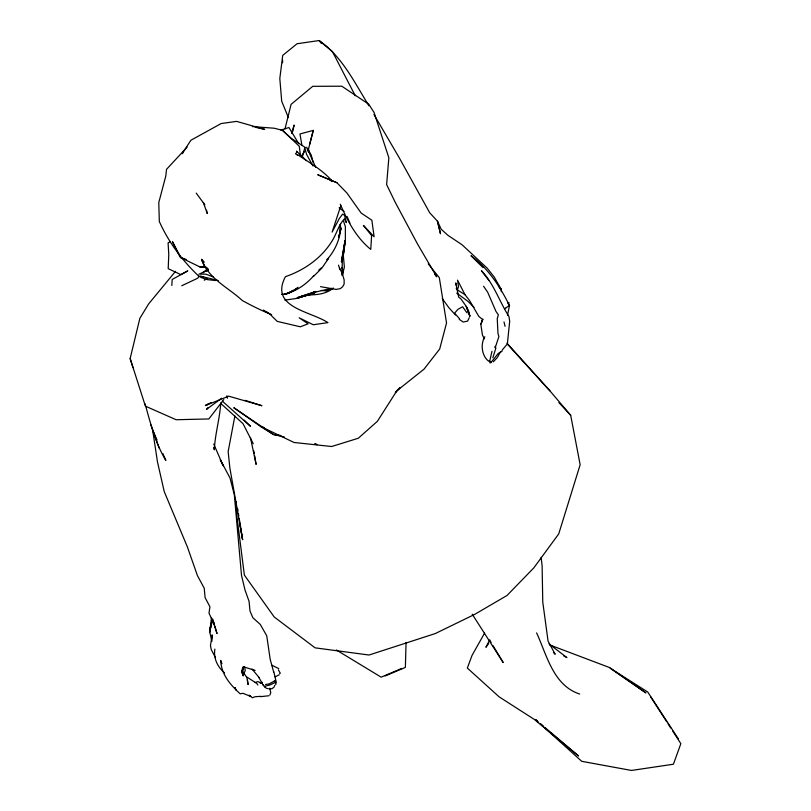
<?xml version="1.0" encoding="UTF-8"?>
<svg xmlns="http://www.w3.org/2000/svg" width="811" height="811" viewBox="0 0 811 811"><rect width="100%" height="100%" fill="white"/><g stroke="black" fill="none" stroke-linecap="round" stroke-linejoin="round"><path stroke-width="1.22" d="M501.34 291.686L501.34 289.618L498.664 286.08L501.34 289.618L494.183 276.967L487.218 268.188L462.037 244.74L447.925 235.322L441.235 229.3L437.453 221.19L429.739 212.806L399.174 157.658L373.962 114.523M340.225 230.385L340.326 224.201C341.634 236.67 335.186 250.619 326.884 259.763L328.577 258.324L321.815 268.218L313.36 276.5M282.583 62.782L282.623 60.318M406.058 642.424L405.378 667.412L385.205 675.948M341.928 275.253L342.333 260.463L344.949 241.992L343.083 256.965L341.776 258.77M211.478 617.637L209.785 632.185L211.904 641.288L212.198 634.871L210.454 645.627L211.276 649.611L215.554 657.802M489.905 362.243L489.874 362.852L490.939 362.669M171.841 285.452L172.165 279.481L187.767 270.874L180.904 274.635L168.201 268.654L168.779 254.593L168.09 242.803L170.371 241.779M469.305 317.659L467.592 321.136L464.095 321.825M340.569 226.725L340.204 231.622L341.188 228.124L338.663 237.045L339.89 232.706M342.445 275.294L342.941 270.935L341.907 267.407M220.744 402.935C219.832 418.74 214.996 434.098 214.337 449.821L213.638 447.56M489.702 361.077L491.993 351.275M343.296 255.171L342.688 259.662L342.678 255.171M343.083 256.965L345.374 240.786L345.354 226.553L343.57 221.291M341.836 260.757L342.151 258.608L341.755 260.757M507.514 315.246L509.47 305.483C499.981 286.496 488.273 268.461 470.998 255.729L483.001 267.6M234.876 415.992L228.155 451.575L229.868 468.048L242.611 539.609L239.204 518.422M211.783 621.753L209.785 632.185L209.836 628.667L211.783 621.753L210.373 628.292L211.995 622.402M292.842 131.21L294.129 125.026L291.575 133.369M242.023 672.856L243.33 666.824L242.023 672.856L243.645 666.885L255.13 670.413M132.974 367.626L130.155 358.543L139.857 318.338L148.737 303.78L175.511 271.33M301.824 144.885L299.979 133.967L313.279 130.389L308.575 148.707L308.849 152.275M342.465 275.081L344.371 267.001L343.276 255.059M284.996 128.908L291.088 104.366L312.752 86.311L341.806 86.209L368.752 104.203L374.023 112.394L388.854 157.76L386.624 184.573L395.261 202.355L417.422 243.827L436.703 276.825L434.493 273.854M340.823 205.69L332.135 232.078L339.241 218.625L342.566 214.134L344.533 215.26L346.348 222.63L344.371 218.909C338.755 224.728 336.687 233.426 332.49 240.309C321.916 257.908 304.612 270.033 285.411 276.683C269.293 307.43 310.167 310.988 327.938 322.616L313.259 324.755L299.168 317.8L308.089 323.822L300.334 326.792L277.261 321.399L269.587 313.847L266.089 311.708M309.579 144.622L313.279 130.389M302.26 157.375L304.835 147.683M492.804 357.854L495.845 348.213L495.217 346.358L495.176 347.828L498.897 336.555L497.995 333.635L497.244 318.662L498.37 314.84L495.967 311.414L487.644 292.132L483.559 286.242M269.891 695.078L270.762 692.624L269.749 688.204M465.038 294.728L457.343 289.882L458.499 286.78L457.536 280.14L465.038 294.728L469.579 300.546L478.804 316.402L482.687 319.595L480.811 324.299L482.474 335.146L484.36 338.846M481.805 321.835L482.859 319.058M480.811 324.299L482.687 319.595M243.706 674.053L245.246 670.545L244.638 666.845M489.763 639.859L485.911 647.29L488.638 643.528M313.877 275.588C305.848 284.773 293.896 293.217 281.498 294.454M484.603 633.087L472.063 655.369L467.329 668.061L499.14 696.862L534.226 719.357L578.537 755.964L545.235 727.69M484.836 336.707C480.345 343.823 481.663 355.623 488.303 360.936M274.371 686.147L274.858 685.336M500.488 351.862L497.224 357.641L493.352 361.777M301.165 156.553L304.642 151.434M490.969 362.547L498.218 353.474L501.887 351.416L502.293 349.967L507.372 343.925L509.693 321.237L508.943 316.503C499.363 301.591 494 283.911 481.45 270.742L488.982 280.535M275 681.027L275.446 680.449L269.201 683.896L265.552 684.504M183.6 151.86L182.14 153.755L190.889 140.252L221.17 123.546L236.579 121.386L264.66 129.365L256.104 127.418M223.775 399.6L208.832 418.952L176.099 419.733L145.402 406.149L130.155 358.543M208.092 407.487L206.491 409.403L221.596 398.262M187.128 147.105L166.529 169.347L165.789 176.038L158.784 202.578L159.311 221.484C169.063 243.077 182.313 260.544 199.263 276.652L197.316 278.406L181.745 285.736M395.332 392.433L399.387 388.185M297.12 152.052L295.518 153.766L297.536 155.276M395.758 392.098L400.056 387.638M314.08 291.848C310.755 295.772 304.916 295.305 300.415 296.816M203.176 272.81L207.657 268.441M279.734 673.657L280.282 673.171L278.396 669.896M318.804 270.033L321.338 267.975M333.23 287.976C326.002 294.454 315.905 294.93 306.68 294.94M297.992 287.236L294.038 290.348L295.792 288.99M274.128 687.029L272.04 688.681L268.644 688.752M331.598 288.331L315.925 292.001L298.063 297.982L310.187 294.434L315.144 291.402L312.559 293.42L297.171 298.357L284.843 300.121M206.278 271.401L208.214 270.053M294.829 289.669L285.756 294.332L292.994 290.845L288.878 292.913L291.859 291.291M245.206 400.36L261.973 405.743L228.722 396.173L205.447 405.53L208.701 403.746M313.806 292.447L310.187 294.434L300.516 296.775M204.22 280.221L207.251 278.568M305.585 294.971L309.315 294.809L315.864 291.676L313.837 292.416M333.169 288.483L326.204 290.916L321.298 290.429M205.447 405.53L211.022 402.641M275.091 676.84L279.207 674.793M198.847 274.27L208.143 269.87M260.169 683.207L262.328 682.274M401.567 668.487L381.16 677.165L336.372 649.986M255.09 682.558L257.797 681.605L261.669 683.156M280.91 130.125L288.919 127.499L298.671 143.557M309.315 294.809L314.638 293.166L312.377 293.623M284.012 294.281L287.662 293.258M505.669 308.423L504.706 308.677L509.47 305.483L507.777 303.081L509.186 302.868M268.867 695.757L260.473 696.669M490.614 361.534L488.921 361.108M260.949 696.335L255.11 696.73L252.353 697.774L249.159 695.209L250.731 696.446L242.965 693.293L240.188 693.831C230.425 684.91 221.251 674.499 220.693 660.387L221.94 663.682M205.244 266.505L199.334 266.637L180.518 257.493L172.49 241.759L180.518 257.493L186.287 259.53M198.736 276.186L203.642 276.794M200.611 274.098L205.984 274.199L213.354 276.967M252.434 126.587L274.24 128.229L282.441 130.307L291.22 138.306L305.615 147.703M206.866 267.407L199.334 266.637L205.132 267.356L201.513 259.388L204.058 262.115M215.442 280.525L207.079 279.572L200.641 277.362M320.538 286.658L336.119 289.415L340.265 288.645L342.668 286.719L344.138 284.022L344.138 279.836L342.009 272.76L339.505 268.37L339.88 269.445L338.532 265.177M280.799 435.537L273.408 434.503L260.422 426.353L233.791 407.71L273.408 434.503L284.367 437.038M314.84 444.073L317.273 444.631L314.901 443.87M218.301 280.545L200.601 276.176M263.98 427.498L260.422 426.353L294.028 442.482L331.648 446.516L358.28 438.254L377.399 421.294L396.832 390.811L424.052 369.127L439.694 349.004L446.537 322.991L439.319 277.676L428.238 263.869M267.671 688.691L266.049 688.103L264.538 686.288L269.931 684.991L275.132 682.457L275.872 684.545M549.716 644.917L609.629 667.585L645.931 692.908L610.186 668.223L647.725 691.996L678.442 738.993M203.845 262.095L201.513 259.388C208.579 278.954 228.155 287.337 242.398 300.597C251.897 305.798 261.588 310.633 271.644 314.668M336.93 182.728L317.912 174.821L336.93 182.728L346.996 193.089L361.118 213.029L371.864 220.227L374.104 236.731L363.44 225.417L371.62 235.585L370.759 249.413C356.222 237.532 347.625 221.079 340.285 204.22M271.857 665.192L278.771 668.629M579.713 694.054C553.254 685.457 546.878 655.187 536.608 632.894M563.615 655.835L566.909 657.599L549.017 643.893M263.423 310.076L269.587 313.847M204.352 266.657L208.305 269.191M247.061 677.165L256.793 683.42L257.827 685.011M297.738 154.8C309.62 162.707 322.433 170.016 331.963 180.823M459.198 319.341L463.274 322.079M456.694 293.095L467.937 301.327L474.019 307.359M339.13 207.839L344.016 211.468M535.726 719.6L537.632 721.222M540.481 723.645L543.34 726.068M535.676 719.762L538.494 722.307M540.379 724L581.71 761.306L631.465 770.45L673.414 764.226L680.845 743.667L672.765 731.137M220.916 403.584L243.016 423.666L253.255 443.749M222.396 401.202L250.498 426.322L244.202 420.149M330.036 179.829L331.881 181.552M282.441 130.307L299.269 146.233L300.506 155.854M224.525 672.877C217.652 667.027 213.252 658.258 214.874 649.104M296.471 151.079L306.305 160.608M553.426 652.47L555.19 654.274L548.064 641.126L542.762 602.015L542.113 565.713L541.13 557.36M558.891 402.57L570.691 415.303L580.149 464.733L558.718 533.932L533.8 567.893L507.017 595.487L474.668 614.393L435.264 633.563L369.005 655.024L315.114 647.847L274.26 617.029L244.364 575.09L236.7 514.843L236.295 501.705M252.049 669.034L259.327 677.814M570.691 415.303L549.888 390.821L506.987 343.225M507.564 344.32L549.888 390.821M455.488 315.003L448.787 307.592L442.299 298.651M459.604 318.824L454.606 313.198L457.921 309.346L462.605 306.781L467.035 312.874M321.349 43.439L319.098 40.55L297.039 43.743L282.725 55.381L279.815 78.485L281.701 101.233L288.402 117.595M263.109 684.91L264.771 687.12M196.211 193.099L204.879 204.838M456.187 288.28L457.343 289.882M241.952 670.342L246.919 677.621L248.075 684.565L247.446 680.115M650.544 696.669L666.703 721.739M668.051 723.828L670.738 728.004M472.225 614.201L503.185 662.526L493.037 645.668M489.874 640.406L491.142 642.505M368.924 105.765C354.549 82.59 342.11 56.456 319.098 40.55L332.409 51.529L355.269 95.769M258.79 677.307L263.393 685.518M307.947 149.194L311.252 155.154L313.117 162.301M145.047 403.827C150.481 423.17 155.367 443.12 165.849 460.466L162.91 453.653M313.005 166.022L306.477 154.161L305.22 149.153M306.7 147.227L315.712 167.319M212.664 618.884L214.479 624.916L208.995 613.167L209.937 606.8L205.112 597.636L204.22 588.218L197.387 575.506L187.392 546.938L164.238 491.608L157.456 461.834L152.63 429.82L157.04 440.038M347.118 216.598L349.946 223.116M213.739 444.073L223.218 465.859L220.288 459.715L230.03 478.054L234.328 494.771L241.516 575.404L245.003 590.013L249.068 601.377L250.011 611.038L252.86 617.718L260.29 624.44L266.748 635.804L270.185 659.343L273.672 672.106M214.479 624.916L213.344 622.078L217.024 633.584L214.793 626.001M307.237 148.808L308.342 151.738M469.873 316.199L466.234 306.365L468.626 310.948L469.873 316.199L466.234 306.365L460.749 298.691L458.702 297.201L455.772 282.897L455.934 285.046M273.794 671.68L276.409 682.913M203.338 202.486L207.261 213.577L206.552 210.252M150.866 424.782L159.138 448.077M235.129 687.718L235.9 690.019L235.241 687.9M242.215 672.613L243.178 675.928L242.165 668.943M504.006 321.937L505.071 326.336M226.918 395.758L227.506 398.181M250.417 437.464L256.114 464.429L254.664 455.792M239.843 524.372L242.611 539.609M253.833 450.855L254.249 453.319M237.603 508.456L237.998 510.94M238.404 513.434L238.799 515.928M345.04 240.654L341.421 261.791L345.04 240.654M313.979 292.163L297.282 297.698L313.979 292.163M438.873 226.796L437.453 221.19L440.505 233.811L438.873 226.796"/></g></svg>
